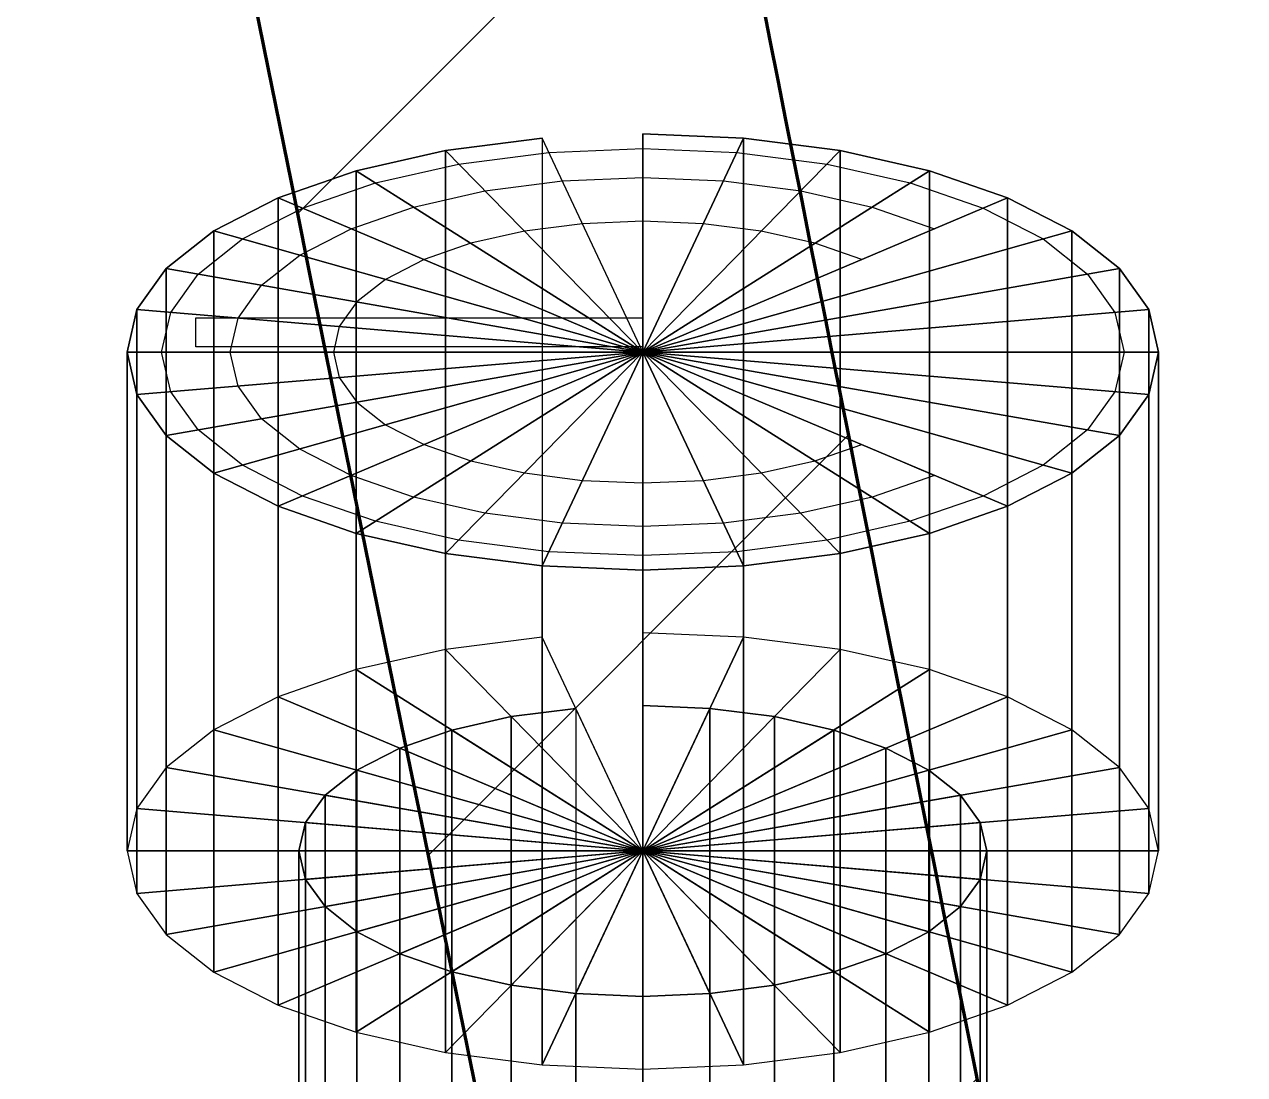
# Model space of a CAD drawing. Header units: millimetres. Extents: x -92220 to 11040, y -5929 to 27498.
# Drawn here: x 302.01 to 337.5, y 1093.16 to 1123.68 of the extents above; entities that cross this region are included whole.
import ezdxf

# ---------------------------------------------------------------- set-up
doc = ezdxf.new("R2010")
doc.units = ezdxf.units.MM
doc.layers.add('11 Водоразборный узел', color=7, linetype='Continuous')
doc.layers.add('13 Канализация 2', color=7, linetype='Continuous')

# ---------------------------------------------------------------- blocks, each defined once
blk = doc.blocks.new('QMODEL_e17b8aaa_e9d4_400d_a0f2_fbeb3d9ce0b6')
at = {"color": 1, "invisible_edges": 14}
for points in [[(-5.357568, -2.830221, 33.676999), (-2.731265, -2.108183, 34.01369), (0, -14.552692, 28.210725)], [(-2.731265, -2.108183, 34.01369), (0, -1.864381, 34.127377), (0, -14.552692, 28.210725)], [(0, -1.864381, 34.127377), (2.731265, -2.108183, 34.01369), (0, -14.552692, 28.210725)], [(2.731265, -2.108183, 34.01369), (5.357568, -2.830221, 33.676999), (0, -14.552692, 28.210725)], [(-7.777983, -4.002747, 33.130241), (-5.357568, -2.830221, 33.676999), (0, -14.552692, 28.210725)], [(5.357568, -2.830221, 33.676999), (7.777983, -4.002747, 33.130241), (0, -14.552692, 28.210725)], [(-9.899495, -5.580701, 32.39443), (-7.777983, -4.002747, 33.130241), (0, -14.552692, 28.210725)], [(7.777983, -4.002747, 33.130241), (9.899495, -5.580701, 32.39443), (0, -14.552692, 28.210725)], [(-11.640575, -7.503444, 31.497841), (-9.899495, -5.580701, 32.39443), (0, -14.552692, 28.210725)], [(9.899495, -5.580701, 32.39443), (11.640575, -7.503444, 31.497841), (0, -14.552692, 28.210725)], [(-12.934313, -9.697085, 30.47493), (-11.640575, -7.503444, 31.497841), (0, -14.552692, 28.210725)], [(11.640575, -7.503444, 31.497841), (12.934313, -9.697085, 30.47493), (0, -14.552692, 28.210725)], [(-13.730994, -12.077325, 29.365007), (-12.934313, -9.697085, 30.47493), (0, -14.552692, 28.210725)], [(12.934313, -9.697085, 30.47493), (13.730994, -12.077325, 29.365007), (0, -14.552692, 28.210725)], [(-14, -14.552692, 28.210725), (-13.730994, -12.077325, 29.365007), (0, -14.552692, 28.210725)], [(13.730994, -12.077325, 29.365007), (14, -14.552692, 28.210725), (0, -14.552692, 28.210725)], [(-13.730994, -17.028058, 27.056444), (-14, -14.552692, 28.210725), (0, -14.552692, 28.210725)], [(-12.934313, -19.408298, 25.946521), (-13.730994, -17.028058, 27.056444), (0, -14.552692, 28.210725)], [(-11.640575, -21.601939, 24.92361), (-12.934313, -19.408298, 25.946521), (0, -14.552692, 28.210725)], [(-9.899495, -23.524682, 24.027021), (-11.640575, -21.601939, 24.92361), (0, -14.552692, 28.210725)], [(-7.777983, -25.102637, 23.291209), (-9.899495, -23.524682, 24.027021), (0, -14.552692, 28.210725)], [(-5.357568, -26.275162, 22.744452), (-7.777983, -25.102637, 23.291209), (0, -14.552692, 28.210725)], [(-2.731265, -26.9972, 22.407761), (-5.357568, -26.275162, 22.744452), (0, -14.552692, 28.210725)], [(0, -27.241003, 22.294074), (-2.731265, -26.9972, 22.407761), (0, -14.552692, 28.210725)], [(14, -14.552692, 28.210725), (13.730994, -17.028058, 27.056444), (0, -14.552692, 28.210725)], [(13.730994, -17.028058, 27.056444), (12.934313, -19.408298, 25.946521), (0, -14.552692, 28.210725)], [(12.934313, -19.408298, 25.946521), (11.640575, -21.601939, 24.92361), (0, -14.552692, 28.210725)], [(11.640575, -21.601939, 24.92361), (9.899495, -23.524682, 24.027021), (0, -14.552692, 28.210725)], [(9.899495, -23.524682, 24.027021), (7.777983, -25.102637, 23.291209), (0, -14.552692, 28.210725)], [(7.777983, -25.102637, 23.291209), (5.357568, -26.275162, 22.744452), (0, -14.552692, 28.210725)], [(5.357568, -26.275162, 22.744452), (2.731265, -26.9972, 22.407761), (0, -14.552692, 28.210725)], [(2.731265, -26.9972, 22.407761), (0, -27.241003, 22.294074), (0, -14.552692, 28.210725)]]:
    blk.add_3dface(points, dxfattribs=at)
at = {"color": 255}
for points, invisible_edges in [([(-1.755813, -6.65265, 31.941203), (-2.341084, -3.98597, 33.184695), (0, -3.776996, 33.282141), (0, -6.49592, 32.014287)], 5), ([(0, -6.49592, 32.014287), (0, -3.776996, 33.282141), (2.341084, -3.98597, 33.184695), (1.755813, -6.65265, 31.941203)], 5), ([(-3.444151, -7.116818, 31.724758), (-4.592201, -4.604859, 32.896102), (-2.341084, -3.98597, 33.184695), (-1.755813, -6.65265, 31.941203)], 5), ([(1.755813, -6.65265, 31.941203), (2.341084, -3.98597, 33.184695), (4.592201, -4.604859, 32.896102), (3.444151, -7.116818, 31.724758)], 5), ([(-5.000132, -7.870584, 31.373271), (-6.666843, -5.609882, 32.427453), (-4.592201, -4.604859, 32.896102), (-3.444151, -7.116818, 31.724758)], 5), ([(3.444151, -7.116818, 31.724758), (4.592201, -4.604859, 32.896102), (6.666843, -5.609882, 32.427453), (5.000132, -7.870584, 31.373271)], 5), ([(-6.363961, -8.884983, 30.90025), (-8.485281, -6.962414, 31.796758), (-6.666843, -5.609882, 32.427453), (-5.000132, -7.870584, 31.373271)], 5), ([(5.000132, -7.870584, 31.373271), (6.666843, -5.609882, 32.427453), (8.485281, -6.962414, 31.796758), (6.363961, -8.884983, 30.90025)], 1), ([(-7.483227, -10.121032, 30.323871), (-9.977635, -8.610479, 31.028253), (-8.485281, -6.962414, 31.796758), (-6.363961, -8.884983, 30.90025)], 5), ([(-8.314916, -11.53123, 29.666285), (-11.086554, -10.490743, 30.151472), (-9.977635, -8.610479, 31.028253), (-7.483227, -10.121032, 30.323871)], 5), ([(-8.827068, -13.061384, 28.952763), (-11.769423, -12.530949, 29.200109), (-11.086554, -10.490743, 30.151472), (-8.314916, -11.53123, 29.666285)], 5), ([(-9, -14.652692, 28.210725), (-12, -14.652692, 28.210725), (-11.769423, -12.530949, 29.200109), (-8.827068, -13.061384, 28.952763)], 5), ([(-8.827068, -16.243999, 27.468687), (-11.769423, -16.774434, 27.221341), (-12, -14.652692, 28.210725), (-9, -14.652692, 28.210725)], 5), ([(-8.314916, -17.774153, 26.755165), (-11.086554, -18.81464, 26.269979), (-11.769423, -16.774434, 27.221341), (-8.827068, -16.243999, 27.468687)], 5), ([(-7.483227, -19.184351, 26.09758), (-9.977635, -20.694904, 25.393198), (-11.086554, -18.81464, 26.269979), (-8.314916, -17.774153, 26.755165)], 5), ([(-6.363961, -20.4204, 25.521201), (-8.485281, -22.342969, 24.624693), (-9.977635, -20.694904, 25.393198), (-7.483227, -19.184351, 26.09758)], 5), ([(-5.000132, -21.434799, 25.048179), (-6.666843, -23.695502, 23.993997), (-8.485281, -22.342969, 24.624693), (-6.363961, -20.4204, 25.521201)], 5), ([(6.363961, -20.4204, 25.521201), (8.485281, -22.342969, 24.624693), (6.666843, -23.695502, 23.993997), (5.000132, -21.434799, 25.048179)], 4), ([(-3.444151, -22.188566, 24.696693), (-4.592201, -24.700524, 23.525348), (-6.666843, -23.695502, 23.993997), (-5.000132, -21.434799, 25.048179)], 5), ([(5.000132, -21.434799, 25.048179), (6.666843, -23.695502, 23.993997), (4.592201, -24.700524, 23.525348), (3.444151, -22.188566, 24.696693)], 5), ([(-1.755813, -22.652733, 24.480248), (-2.341084, -25.319413, 23.236756), (-4.592201, -24.700524, 23.525348), (-3.444151, -22.188566, 24.696693)], 5), ([(3.444151, -22.188566, 24.696693), (4.592201, -24.700524, 23.525348), (2.341084, -25.319413, 23.236756), (1.755813, -22.652733, 24.480248)], 5), ([(0, -22.809463, 24.407164), (0, -25.528387, 23.13931), (-2.341084, -25.319413, 23.236756), (-1.755813, -22.652733, 24.480248)], 5), ([(1.755813, -22.652733, 24.480248), (2.341084, -25.319413, 23.236756), (0, -25.528387, 23.13931), (0, -22.809463, 24.407164)], 5)]:
    blk.add_3dface(points, dxfattribs=dict(at, invisible_edges=invisible_edges))
at = {"color": 8}
blk.add_3dface([(0, -14.752692, 29.210725), (0, -16.565307, 28.365489), (-13, -16.565307, 28.365489), (-13, -14.752692, 29.210725)], dxfattribs=at)
at = {"color": 23}
mesh = blk.add_polymesh((2, 32), dxfattribs=dict(at, n_close=True))
for k, corner in enumerate([(0, 1.372279, 17.935983), (1.950903, 1.198134, 17.854778), (3.826834, 0.682393, 17.614284), (5.555702, -0.155125, 17.223743), (7.071068, -1.282235, 16.698163), (8.314696, -2.655623, 16.057742), (9.238795, -4.22251, 15.32709), (9.807853, -5.92268, 14.534288), (10, -7.690799, 13.7098), (9.807853, -9.458918, 12.885313), (9.238795, -11.159089, 12.09251), (8.314696, -12.725976, 11.361859), (7.071068, -14.099363, 10.721438), (5.555702, -15.226473, 10.195858), (3.826834, -16.063991, 9.805317), (1.950903, -16.579733, 9.564823), (0, -16.753877, 9.483618), (-1.950903, -16.579733, 9.564823), (-3.826834, -16.063991, 9.805317), (-5.555702, -15.226473, 10.195858), (-7.071068, -14.099363, 10.721438), (-8.314696, -12.725976, 11.361859), (-9.238795, -11.159089, 12.09251), (-9.807853, -9.458918, 12.885313), (-10, -7.690799, 13.7098), (-9.807853, -5.92268, 14.534288), (-9.238795, -4.22251, 15.32709), (-8.314696, -2.655623, 16.057742), (-7.071068, -1.282235, 16.698163), (-5.555702, -0.155125, 17.223743), (-3.826834, 0.682393, 17.614284), (-1.950903, 1.198134, 17.854778), (0, 16.163918, -13.78479), (1.950903, 15.989773, -13.865995), (3.826834, 15.474032, -14.106489), (5.555702, 14.636514, -14.49703), (7.071068, 13.509404, -15.02261), (8.314696, 12.136016, -15.663031), (9.238795, 10.569129, -16.393682), (9.807853, 8.868959, -17.186485), (10, 7.10084, -18.010972), (9.807853, 5.332721, -18.83546), (9.238795, 3.63255, -19.628262), (8.314696, 2.065663, -20.358914), (7.071068, 0.692276, -20.999335), (5.555702, -0.434834, -21.524915), (3.826834, -1.272352, -21.915456), (1.950903, -1.788094, -22.15595), (0, -1.962238, -22.237155), (-1.950903, -1.788094, -22.15595), (-3.826834, -1.272352, -21.915456), (-5.555702, -0.434834, -21.524915), (-7.071068, 0.692276, -20.999335), (-8.314696, 2.065663, -20.358914), (-9.238795, 3.63255, -19.628262), (-9.807853, 5.332721, -18.83546), (-10, 7.10084, -18.010972), (-9.807853, 8.868959, -17.186485), (-9.238795, 10.569129, -16.393682), (-8.314696, 12.136016, -15.663031), (-7.071068, 13.509404, -15.02261), (-5.555702, 14.636514, -14.49703), (-3.826834, 15.474032, -14.106489), (-1.950903, 15.989773, -13.865995)]):
    mesh.set_mesh_vertex(divmod(k, 32), corner)
at = {"color": 255}
mesh = blk.add_polymesh((2, 32), dxfattribs=dict(at, n_close=True))
for k, corner in enumerate([(0, -0.858075, 34.549999), (2.926355, -1.119291, 34.428192), (5.740251, -1.892903, 34.067451), (8.333553, -3.149181, 33.481639), (10.606602, -4.839846, 32.693269), (12.472044, -6.899927, 31.732637), (13.858193, -9.250257, 30.63666), (14.711779, -11.800513, 29.447456), (15, -14.452692, 28.210725), (14.711779, -17.10487, 26.973994), (13.858193, -19.655126, 25.78479), (12.472044, -22.005456, 24.688814), (10.606602, -24.065537, 23.728182), (8.333553, -25.756202, 22.939812), (5.740251, -27.01248, 22.354), (2.926355, -27.786092, 21.993259), (0, -28.047308, 21.871452), (-2.926355, -27.786092, 21.993259), (-5.740251, -27.01248, 22.354), (-8.333553, -25.756202, 22.939812), (-10.606602, -24.065537, 23.728182), (-12.472044, -22.005456, 24.688814), (-13.858193, -19.655126, 25.78479), (-14.711779, -17.10487, 26.973994), (-15, -14.452692, 28.210725), (-14.711779, -11.800513, 29.447456), (-13.858193, -9.250257, 30.63666), (-12.472044, -6.899927, 31.732637), (-10.606602, -4.839846, 32.693269), (-8.333553, -3.149181, 33.481639), (-5.740251, -1.892903, 34.067451), (-2.926355, -1.119291, 34.428192), (0, 5.903817, 20.049075), (2.926355, 5.642601, 19.927267), (5.740251, 4.868989, 19.566526), (8.333553, 3.612711, 18.980714), (10.606602, 1.922046, 18.192344), (12.472044, -0.138035, 17.231713), (13.858193, -2.488365, 16.135736), (14.711779, -5.038621, 14.946532), (15, -7.690799, 13.709801), (14.711779, -10.342978, 12.47307), (13.858193, -12.893234, 11.283866), (12.472044, -15.243564, 10.187889), (10.606602, -17.303645, 9.227257), (8.333553, -18.99431, 8.438887), (5.740251, -20.250588, 7.853075), (2.926355, -21.0242, 7.492334), (0, -21.285416, 7.370527), (-2.926355, -21.0242, 7.492334), (-5.740251, -20.250588, 7.853075), (-8.333553, -18.99431, 8.438887), (-10.606602, -17.303645, 9.227257), (-12.472044, -15.243564, 10.187889), (-13.858193, -12.893234, 11.283866), (-14.711779, -10.342978, 12.47307), (-15, -7.690799, 13.709801), (-14.711779, -5.038621, 14.946532), (-13.858193, -2.488365, 16.135736), (-12.472044, -0.138035, 17.231713), (-10.606602, 1.922046, 18.192344), (-8.333553, 3.612711, 18.980714), (-5.740251, 4.868989, 19.566526), (-2.926355, 5.642601, 19.927267)]):
    mesh.set_mesh_vertex(divmod(k, 32), corner)
mesh = blk.add_polymesh((2, 32), dxfattribs=dict(at, n_close=True))
for k, corner in enumerate([(0, -7.690799, 13.709801), (0, -7.690799, 13.709801), (0, -7.690799, 13.709801), (0, -7.690799, 13.709801), (0, -7.690799, 13.709801), (0, -7.690799, 13.709801), (0, -7.690799, 13.709801), (0, -7.690799, 13.709801), (0, -7.690799, 13.709801), (0, -7.690799, 13.709801), (0, -7.690799, 13.709801), (0, -7.690799, 13.709801), (0, -7.690799, 13.709801), (0, -7.690799, 13.709801), (0, -7.690799, 13.709801), (0, -7.690799, 13.709801), (0, -7.690799, 13.709801), (0, -7.690799, 13.709801), (0, -7.690799, 13.709801), (0, -7.690799, 13.709801), (0, -7.690799, 13.709801), (0, -7.690799, 13.709801), (0, -7.690799, 13.709801), (0, -7.690799, 13.709801), (0, -7.690799, 13.709801), (0, -7.690799, 13.709801), (0, -7.690799, 13.709801), (0, -7.690799, 13.709801), (0, -7.690799, 13.709801), (0, -7.690799, 13.709801), (0, -7.690799, 13.709801), (0, -7.690799, 13.709801), (0, 5.903817, 20.049075), (2.926355, 5.642601, 19.927267), (5.740251, 4.868989, 19.566526), (8.333553, 3.612711, 18.980714), (10.606602, 1.922046, 18.192344), (12.472044, -0.138035, 17.231713), (13.858193, -2.488365, 16.135736), (14.711779, -5.038621, 14.946532), (15, -7.690799, 13.709801), (14.711779, -10.342978, 12.47307), (13.858193, -12.893234, 11.283866), (12.472044, -15.243564, 10.187889), (10.606602, -17.303645, 9.227257), (8.333553, -18.99431, 8.438887), (5.740251, -20.250588, 7.853075), (2.926355, -21.0242, 7.492334), (0, -21.285416, 7.370527), (-2.926355, -21.0242, 7.492334), (-5.740251, -20.250588, 7.853075), (-8.333553, -18.99431, 8.438887), (-10.606602, -17.303645, 9.227257), (-12.472044, -15.243564, 10.187889), (-13.858193, -12.893234, 11.283866), (-14.711779, -10.342978, 12.47307), (-15, -7.690799, 13.709801), (-14.711779, -5.038621, 14.946532), (-13.858193, -2.488365, 16.135736), (-12.472044, -0.138035, 17.231713), (-10.606602, 1.922046, 18.192344), (-8.333553, 3.612711, 18.980714), (-5.740251, 4.868989, 19.566526), (-2.926355, 5.642601, 19.927267)]):
    mesh.set_mesh_vertex(divmod(k, 32), corner)
at = {"color": 23}
mesh = blk.add_polymesh((2, 32), dxfattribs=dict(at, n_close=True))
for k, corner in enumerate([(0, -7.690799, 13.7098), (0, -7.690799, 13.7098), (0, -7.690799, 13.7098), (0, -7.690799, 13.7098), (0, -7.690799, 13.7098), (0, -7.690799, 13.7098), (0, -7.690799, 13.7098), (0, -7.690799, 13.7098), (0, -7.690799, 13.7098), (0, -7.690799, 13.7098), (0, -7.690799, 13.7098), (0, -7.690799, 13.7098), (0, -7.690799, 13.7098), (0, -7.690799, 13.7098), (0, -7.690799, 13.7098), (0, -7.690799, 13.7098), (0, -7.690799, 13.7098), (0, -7.690799, 13.7098), (0, -7.690799, 13.7098), (0, -7.690799, 13.7098), (0, -7.690799, 13.7098), (0, -7.690799, 13.7098), (0, -7.690799, 13.7098), (0, -7.690799, 13.7098), (0, -7.690799, 13.7098), (0, -7.690799, 13.7098), (0, -7.690799, 13.7098), (0, -7.690799, 13.7098), (0, -7.690799, 13.7098), (0, -7.690799, 13.7098), (0, -7.690799, 13.7098), (0, -7.690799, 13.7098), (0, 1.372279, 17.935983), (1.950903, 1.198134, 17.854778), (3.826834, 0.682393, 17.614284), (5.555702, -0.155125, 17.223743), (7.071068, -1.282235, 16.698163), (8.314696, -2.655623, 16.057742), (9.238795, -4.22251, 15.32709), (9.807853, -5.92268, 14.534288), (10, -7.690799, 13.7098), (9.807853, -9.458918, 12.885313), (9.238795, -11.159089, 12.09251), (8.314696, -12.725976, 11.361859), (7.071068, -14.099363, 10.721438), (5.555702, -15.226473, 10.195858), (3.826834, -16.063991, 9.805317), (1.950903, -16.579733, 9.564823), (0, -16.753877, 9.483618), (-1.950903, -16.579733, 9.564823), (-3.826834, -16.063991, 9.805317), (-5.555702, -15.226473, 10.195858), (-7.071068, -14.099363, 10.721438), (-8.314696, -12.725976, 11.361859), (-9.238795, -11.159089, 12.09251), (-9.807853, -9.458918, 12.885313), (-10, -7.690799, 13.7098), (-9.807853, -5.92268, 14.534288), (-9.238795, -4.22251, 15.32709), (-8.314696, -2.655623, 16.057742), (-7.071068, -1.282235, 16.698163), (-5.555702, -0.155125, 17.223743), (-3.826834, 0.682393, 17.614284), (-1.950903, 1.198134, 17.854778)]):
    mesh.set_mesh_vertex(divmod(k, 32), corner)
at = {"color": 255}
mesh = blk.add_polymesh((2, 32), dxfattribs=dict(at, n_close=True))
for k, corner in enumerate([(0, -14.452692, 28.210725), (0, -14.452692, 28.210725), (0, -14.452692, 28.210725), (0, -14.452692, 28.210725), (0, -14.452692, 28.210725), (0, -14.452692, 28.210725), (0, -14.452692, 28.210725), (0, -14.452692, 28.210725), (0, -14.452692, 28.210725), (0, -14.452692, 28.210725), (0, -14.452692, 28.210725), (0, -14.452692, 28.210725), (0, -14.452692, 28.210725), (0, -14.452692, 28.210725), (0, -14.452692, 28.210725), (0, -14.452692, 28.210725), (0, -14.452692, 28.210725), (0, -14.452692, 28.210725), (0, -14.452692, 28.210725), (0, -14.452692, 28.210725), (0, -14.452692, 28.210725), (0, -14.452692, 28.210725), (0, -14.452692, 28.210725), (0, -14.452692, 28.210725), (0, -14.452692, 28.210725), (0, -14.452692, 28.210725), (0, -14.452692, 28.210725), (0, -14.452692, 28.210725), (0, -14.452692, 28.210725), (0, -14.452692, 28.210725), (0, -14.452692, 28.210725), (0, -14.452692, 28.210725), (0, -0.858075, 34.549999), (2.926355, -1.119291, 34.428192), (5.740251, -1.892903, 34.067451), (8.333553, -3.149181, 33.481639), (10.606602, -4.839846, 32.693269), (12.472044, -6.899927, 31.732637), (13.858193, -9.250257, 30.63666), (14.711779, -11.800513, 29.447456), (15, -14.452692, 28.210725), (14.711779, -17.10487, 26.973994), (13.858193, -19.655126, 25.78479), (12.472044, -22.005456, 24.688814), (10.606602, -24.065537, 23.728182), (8.333553, -25.756202, 22.939812), (5.740251, -27.01248, 22.354), (2.926355, -27.786092, 21.993259), (0, -28.047308, 21.871452), (-2.926355, -27.786092, 21.993259), (-5.740251, -27.01248, 22.354), (-8.333553, -25.756202, 22.939812), (-10.606602, -24.065537, 23.728182), (-12.472044, -22.005456, 24.688814), (-13.858193, -19.655126, 25.78479), (-14.711779, -17.10487, 26.973994), (-15, -14.452692, 28.210725), (-14.711779, -11.800513, 29.447456), (-13.858193, -9.250257, 30.63666), (-12.472044, -6.899927, 31.732637), (-10.606602, -4.839846, 32.693269), (-8.333553, -3.149181, 33.481639), (-5.740251, -1.892903, 34.067451), (-2.926355, -1.119291, 34.428192)]):
    mesh.set_mesh_vertex(divmod(k, 32), corner)

msp = doc.modelspace()

# ---------------------------------------------------------------- hatches: boundary and pattern name
at = {"layer": '13 Канализация 2', "lineweight": -3}
h = msp.add_hatch(dxfattribs=at)
h.set_pattern_fill('ANSI31', color=256, scale=5, style=0)
edge = h.paths.add_edge_path()
edge.add_spline(control_points=[(628.417, 289.958), (628.413, 296.534), (627.794, 309.63), (625.113, 329.006), (620.847, 347.938), (613.291, 372.552), (600.722, 402.332), (582.093, 436.519), (561.126, 469.616), (531.714, 512.621), (502.022, 554.898), (475.903, 598.706), (458.402, 631.834), (442.597, 665.492), (428.341, 699.651), (415.475, 734.272), (399.957, 781.03), (383.257, 840.511), (366.293, 912.956), (346.308, 1010.818), (326.412, 1108.776), (307.344, 1206.593), (298.309, 1267.718), (293.741, 1316.59), (291.305, 1365.81), (292.25, 1402.842), (292.25, 1427.655)], knot_values=[0, 0, 0, 0, 19.727014, 39.263718, 58.613595, 77.881164, 116.445009, 155.330985, 194.563689, 233.934036, 311.640841, 349.454811, 386.860875, 423.995714, 460.969763, 497.872007, 534.771368, 608.741647, 683.117566, 757.9428, 908.373419, 983.002416, 1056.899524, 1093.609668, 1130.227868, 1204.665591, 1204.665591, 1204.665591, 1204.665591], degree=3, periodic=0)
edge.add_line((292.25, 1427.655), (277.75, 1427.655))
edge.add_spline(control_points=[(277.75, 1427.655), (277.75, 1402.521), (274.67, 1280.259), (340.075, 987.907), (400.946, 617.006), (613.917, 391.222), (613.917, 289.832)], knot_values=[0, 0, 0, 0, 75.401912, 366.059478, 892.491043, 1196.661394, 1196.661394, 1196.661394, 1196.661394], degree=3, periodic=0)
edge.add_line((613.917, 289.832), (628.417, 289.958))

# ---------------------------------------------------------------- linework, layer by layer
at = {"layer": '13 Канализация 2', "lineweight": 80, "start_tangent": (0, -1), "end_tangent": (0, -1)}
msp.add_spline([(277.75, 1427.655), (277.75, 1352.253), (320.833, 1064.806), (480.449, 563.156), (613.917, 289.832)], degree=3, dxfattribs=at)
at = {"layer": '13 Канализация 2', "lineweight": 80}
msp.add_open_spline([(292.25, 1427.655), (292.25, 1402.842), (291.305, 1365.81), (293.741, 1316.59), (298.309, 1267.718), (307.344, 1206.593), (326.412, 1108.776), (346.308, 1010.818), (366.293, 912.956), (383.257, 840.511), (399.957, 781.03), (415.475, 734.272), (428.341, 699.651), (442.597, 665.492), (458.402, 631.834), (475.903, 598.706), (502.022, 554.898), (531.714, 512.621), (561.126, 469.616), (582.093, 436.519), (600.722, 402.332), (613.291, 372.552), (620.847, 347.938), (625.113, 329.006), (627.794, 309.63), (628.413, 296.534), (628.417, 289.958)], degree=3, knots=[0, 0, 0, 0, 74.437722, 111.055923, 147.766067, 221.663174, 296.292172, 446.722791, 521.548025, 595.923944, 669.894223, 706.793584, 743.695828, 780.669877, 817.804716, 855.21078, 893.02475, 970.731554, 1010.101902, 1049.334606, 1088.220582, 1126.784427, 1146.051996, 1165.401873, 1184.938576, 1204.665591, 1204.665591, 1204.665591, 1204.665591], dxfattribs=at)

# ---------------------------------------------------------------- block references
at = {"layer": '11 Водоразборный узел', "extrusion": (0, 1, 0), "rotation": 180}
msp.add_blockref('QMODEL_e17b8aaa_e9d4_400d_a0f2_fbeb3d9ce0b6', (-320, 12.547, 1085.95), dxfattribs=at)

doc.saveas('drawing.dxf')
